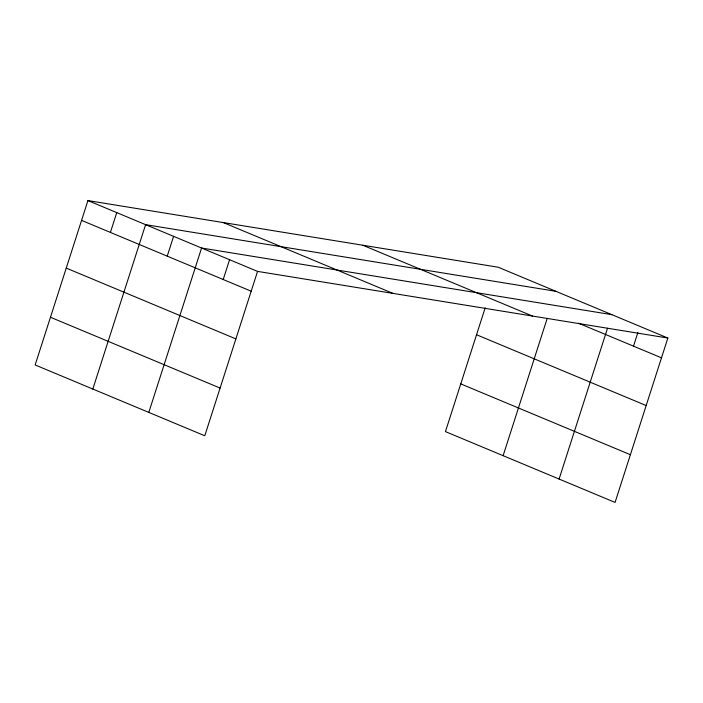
<?xml version="1.0" encoding="UTF-8"?>
<svg xmlns="http://www.w3.org/2000/svg" width="703" height="703" viewBox="0 0 703 703"><rect width="100%" height="100%" fill="white"/><g stroke="black" fill="none" stroke-linecap="round" stroke-linejoin="round"><path stroke-width="1.05" d="M667.85 338.038L498.216 267.228L87.928 200.583L35.15 364.962L204.784 435.772L257.553 271.393L667.85 338.038L615.072 502.417L445.447 431.607L485.202 307.773M110.406 232.421L116.76 212.622M92.822 389.04L145.6 224.661L555.897 291.306M167.235 256.147L173.588 236.34M148.799 412.406L201.576 248.027L611.874 314.672M223.211 279.513L229.565 259.715M503.12 455.685L547.206 318.362M559.096 479.051L607.524 328.222M633.5 346.157L637.849 332.607M578.525 323.204L661.497 357.836M362.827 245.233L532.452 316.042M223.326 222.579L392.951 293.388M476.546 334.742L646.171 405.552M87.928 200.583L257.553 271.393M81.566 220.382L251.199 291.2M460.764 383.891L630.389 454.709M66.249 268.098L235.883 338.908M50.467 317.255L220.101 388.065"/></g></svg>
